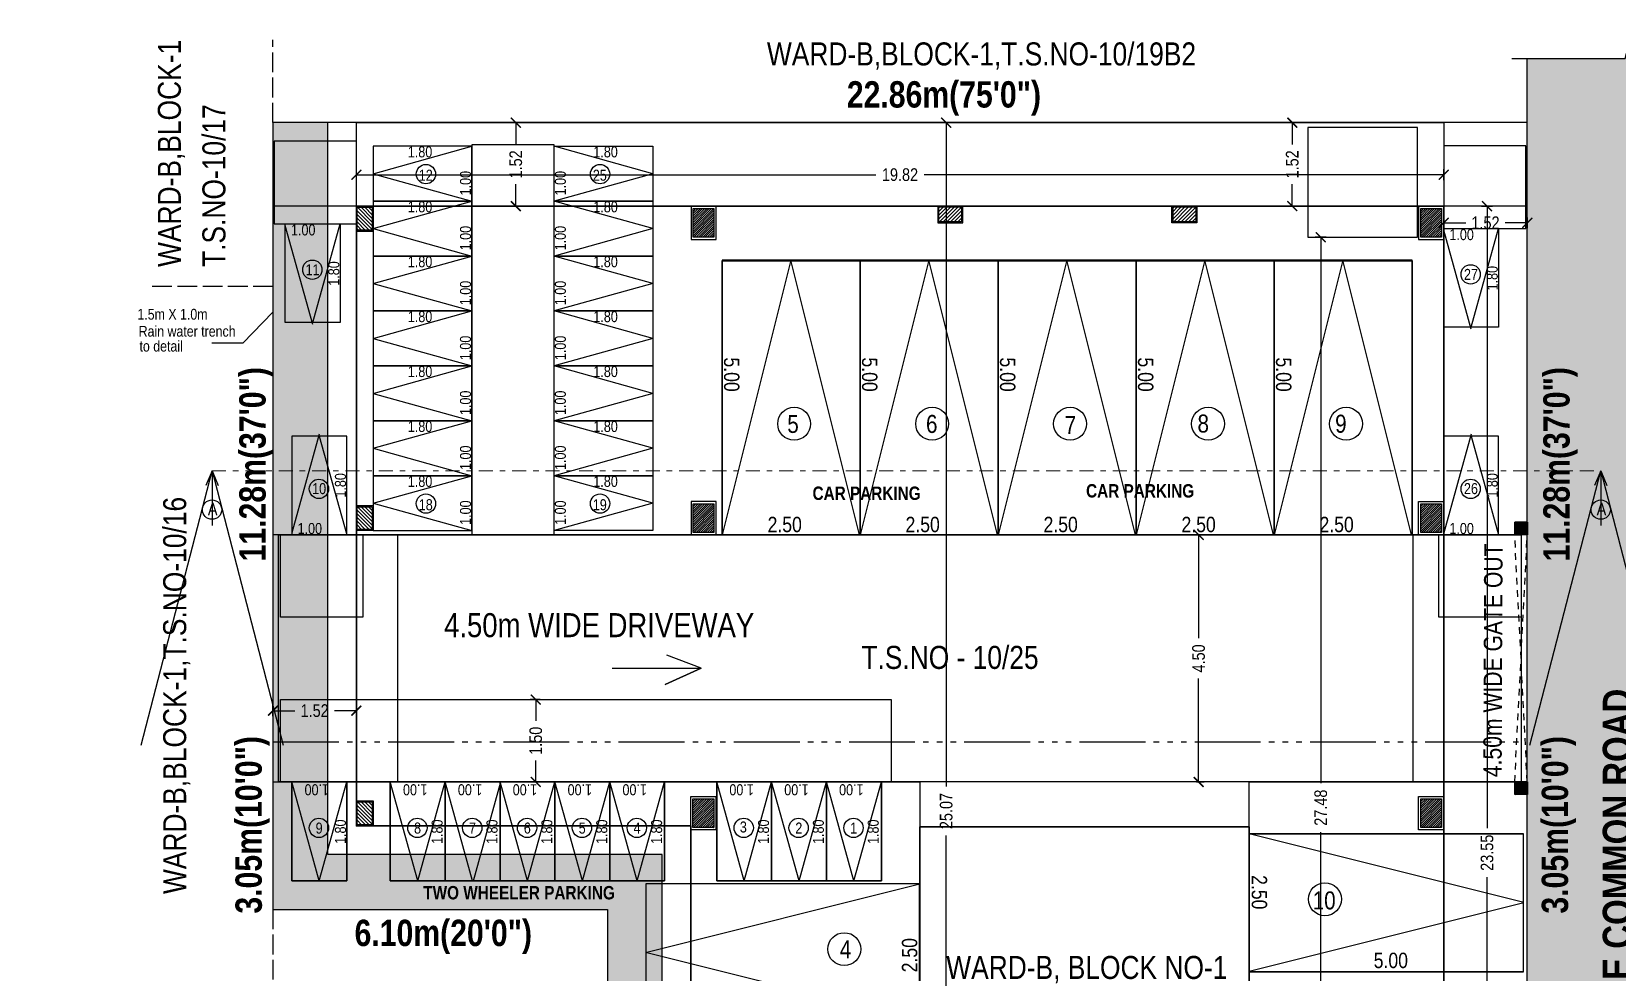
# Model space of a CAD drawing. Header units: metres. Extents: x 144 to 1259, y -1474 to -210.
# Drawn here: x 1131.93 to 1160.82, y -1172.72 to -1155.6 of the extents above; entities that cross this region are included whole.
import ezdxf
from ezdxf.enums import TextEntityAlignment as Align

# ---------------------------------------------------------------- set-up
doc = ezdxf.new("R2010")
doc.units = ezdxf.units.M
for name, pattern in [('_AEC_GRIPS_LT_HIDDENX2', [0.75, 0.5, -0.25]), ('ACAD_ISO02W100', [15, 12, -3]), ('ACAD_ISO06W100', [37.5, 24, -3, 0.5, -3, 0.5, -3, 0.5, -3]), ('DASHDOT', [25.4, 12.7, -6.35, 0, -6.35]), ('HIDDEN2', [0.1875, 0.125, -0.0625])]:
    doc.linetypes.add(name, pattern=pattern)
for name, color, linetype in [('AS_AT_SITE', 6, 'Continuous'), ('BLK_1_LVL_0_REAR_SETBACK', 11, 'Continuous'), ('BLK_1_LVL_0_SIDE_SETBACK1', 171, 'Continuous'), ('BLK_1_LVL_0_SIDE_SETBACK2', 102, 'Continuous'), ('DRIVE_WAY', 255, 'Continuous'), ('FMB_OR_PLR', 70, 'Continuous'), ('PER_AISLE_WIDTH', 5, 'Continuous'), ('PLOT_BOUNDARY', 70, 'Continuous'), ('RWH', 130, 'Continuous'), ('SUPER_IMPOSED', 5, 'Continuous'), ('TWO_WHEELER_DRIVE_WAY', 6, 'Continuous')]:
    doc.layers.add(name, color=color, linetype=linetype)
for name, color, linetype, plot in [('BLK_1_FLR_0_BLT_UP_AREA', 18, 'Continuous', False), ('BLK_1_FLR_0_BLT_UP_AREA_DEDUCT', 1, 'Continuous', False), ('BLK_1_MAX_HEIGHT_CAL_SET_BACK', 6, 'Continuous', False), ('PARKING_SLOT', 30, 'Continuous', False), ('TWO_WHEELER_PARKING', 2, 'Continuous', False)]:
    doc.layers.add(name, color=color, linetype=linetype, plot=plot)
for name, color, linetype, lineweight in [('BLK_1_FLR_0_STILT_PARKING', 13, 'Continuous', 0), ('BLK_1_LVL_0_BLDG_FOOT_PRINT', 1, 'Continuous', 5), ('CAR', 6, 'Continuous', 13), ('SEGREGATED_TOILET', 1, 'Continuous', 0)]:
    doc.layers.add(name, color=color, linetype=linetype, lineweight=lineweight)
doc.styles.add('R1', font='swisscb.ttf')
doc.styles.get("Standard").update_dxf_attribs({"font": 'swissck.ttf'})
doc.styles.add('STYLE1', font='swissck.ttf', dxfattribs={"height": 0.23})
doc.styles.add('ys', font='swissck.ttf', dxfattribs={"height": 0.5})
doc.dimstyles.get("Standard").update_dxf_attribs({"dimtxt": 0.23, "dimasz": 0.18, "dimexe": 0.1, "dimexo": 0, "dimgap": 0.09, "dimtad": 0, "dimzin": 0, "dimdsep": 46, "dimtxsty": 'STYLE1', "dimblk": 'ARCHTICK', "dimcen": 0.09, "dimadec": 0, "dimazin": 0, "dimtfac": 1, "dimtofl": 0, "dimtmove": 2, "dimatfit": 3, "dimfxl": 0, "dimtolj": 1, "dimtzin": 0, "dimarcsym": 0})

# ---------------------------------------------------------------- blocks, each defined once
blk = doc.blocks.new('_ArchTick')
at = {"color": 0, "const_width": 0.15}
blk.add_lwpolyline([(-0.5, -0.5), (0.5, 0.5)], dxfattribs=at)
blk = doc.blocks.new('*D163')
at = {"color": 0, "lineweight": -2}
for p, q in [((1155, -1157.253), (1154.8, -1157.253)), ((1154.9, -1157.253), (1154.9, -1157.653)), ((1154.9, -1158.773), (1154.9, -1158.372)), ((1155, -1158.773), (1154.8, -1158.773))]:
    blk.add_line(p, q, dxfattribs=at)
at = {"layer": 'Defpoints', "color": 0}
for p in [(1154.9, -1157.253), (1155.147, -1157.253), (1155.147, -1158.773)]:
    blk.add_point(p, dxfattribs=at)
at = {"color": 0, "lineweight": -2, "xscale": 0.18, "yscale": 0.18, "zscale": 0.18}
for p, rotation in [((1154.9, -1157.253), 90), ((1154.9, -1158.773), 270)]:
    blk.add_blockref('_ArchTick', p, dxfattribs=dict(at, rotation=rotation))
at = {"color": 0, "insert": (1154.9, -1158.013), "char_height": 0.23, "attachment_point": 5, "rotation": 90, "style": 'STYLE1'}
blk.add_mtext('\\A1;1.52', dxfattribs=at)
blk = doc.blocks.new('*D164')
at = {"color": 0, "lineweight": -2}
for p, q in [((1136.323, -1168.061), (1136.323, -1167.861)), ((1136.323, -1167.961), (1136.723, -1167.961)), ((1137.843, -1167.961), (1137.442, -1167.961)), ((1137.843, -1168.061), (1137.843, -1167.861))]:
    blk.add_line(p, q, dxfattribs=at)
at = {"layer": 'Defpoints', "color": 0}
for p in [(1137.843, -1167.961), (1136.323, -1168.434), (1137.843, -1168.434)]:
    blk.add_point(p, dxfattribs=at)
at = {"color": 0, "lineweight": -2, "xscale": 0.18, "yscale": 0.18, "zscale": 0.18, "rotation": 180}
blk.add_blockref('_ArchTick', (1136.323, -1167.961), dxfattribs=at)
at = {"color": 0, "lineweight": -2, "xscale": 0.18, "yscale": 0.18, "zscale": 0.18}
blk.add_blockref('_ArchTick', (1137.843, -1167.961), dxfattribs=at)
at = {"color": 0, "insert": (1137.083, -1167.961), "char_height": 0.23, "attachment_point": 5, "style": 'STYLE1'}
blk.add_mtext('\\A1;1.52', dxfattribs=at)
blk = doc.blocks.new('dfff')
h = blk.add_hatch()
h.set_pattern_fill('ANSI31', color=256, angle=-90, style=0)
h.set_pattern_definition([(315, (297038.03063, 164947.20593), (0.08838834765, 0.08838834765), [])])
h.paths.add_polyline_path([(237883.3, -45431.7), (237874.3, -45431.7), (237874.3, -45440.7), (237883.3, -45440.7)])
for p, q in [((237874.3, -45440.7), (237874.3, -45431.7)), ((237883.3, -45431.7), (237874.3, -45431.7)), ((237883.3, -45431.7), (237883.3, -45440.7)), ((237883.3, -45440.7), (237874.3, -45440.7))]:
    blk.add_line(p, q)
blk = doc.blocks.new('*D161')
at = {"color": 0, "lineweight": -2}
for p, q in [((1157.659, -1158.977), (1157.659, -1159.177)), ((1159.183, -1158.977), (1159.183, -1159.177)), ((1157.659, -1159.077), (1158.061, -1159.077)), ((1159.183, -1159.077), (1158.78, -1159.077))]:
    blk.add_line(p, q, dxfattribs=at)
at = {"layer": 'Defpoints', "color": 0}
for p in [(1157.659, -1158.773), (1159.183, -1158.773), (1159.183, -1159.077)]:
    blk.add_point(p, dxfattribs=at)
at = {"color": 0, "lineweight": -2, "xscale": 0.18, "yscale": 0.18, "zscale": 0.18, "rotation": 180}
blk.add_blockref('_ArchTick', (1157.659, -1159.077), dxfattribs=at)
at = {"color": 0, "lineweight": -2, "xscale": 0.18, "yscale": 0.18, "zscale": 0.18}
blk.add_blockref('_ArchTick', (1159.183, -1159.077), dxfattribs=at)
at = {"color": 0, "insert": (1158.421, -1159.077), "char_height": 0.23, "attachment_point": 5, "style": 'STYLE1'}
blk.add_mtext('\\A1;1.52', dxfattribs=at)
blk = doc.blocks.new('*D167')
at = {"color": 0, "lineweight": -2}
for p, q in [((1140.849, -1157.253), (1140.649, -1157.253)), ((1140.749, -1157.253), (1140.749, -1157.653)), ((1140.749, -1158.773), (1140.749, -1158.372)), ((1140.849, -1158.773), (1140.649, -1158.773))]:
    blk.add_line(p, q, dxfattribs=at)
at = {"layer": 'Defpoints', "color": 0}
for p in [(1140.749, -1157.253), (1141.176, -1157.253), (1141.176, -1158.773)]:
    blk.add_point(p, dxfattribs=at)
at = {"color": 0, "lineweight": -2, "xscale": 0.18, "yscale": 0.18, "zscale": 0.18}
for p, rotation in [((1140.749, -1157.253), 90), ((1140.749, -1158.773), 270)]:
    blk.add_blockref('_ArchTick', p, dxfattribs=dict(at, rotation=rotation))
at = {"color": 0, "insert": (1140.749, -1158.013), "char_height": 0.23, "attachment_point": 5, "rotation": 90, "style": 'STYLE1'}
blk.add_mtext('\\A1;1.52', dxfattribs=at)
blk = doc.blocks.new('*D212')
at = {"layer": 'BLK_1_MAX_HEIGHT_CAL_SET_BACK', "color": 0, "lineweight": -2}
for p, q in [((1148.493, -1157.253), (1148.693, -1157.253)), ((1148.593, -1157.253), (1148.593, -1169.342)), ((1148.593, -1182.323), (1148.593, -1170.234)), ((1148.493, -1182.323), (1148.693, -1182.323))]:
    blk.add_line(p, q, dxfattribs=at)
at = {"layer": 'Defpoints', "color": 0}
for p in [(1146.822, -1157.253), (1148.593, -1157.253), (1146.822, -1182.323)]:
    blk.add_point(p, dxfattribs=at)
at = {"layer": 'BLK_1_MAX_HEIGHT_CAL_SET_BACK', "color": 0, "lineweight": -2, "xscale": 0.18, "yscale": 0.18, "zscale": 0.18}
for p, rotation in [((1148.593, -1157.253), 90), ((1148.593, -1182.323), 270)]:
    blk.add_blockref('_ArchTick', p, dxfattribs=dict(at, rotation=rotation))
at = {"layer": 'BLK_1_MAX_HEIGHT_CAL_SET_BACK', "color": 0, "lineweight": 30, "insert": (1148.593, -1169.788), "char_height": 0.23, "attachment_point": 5, "rotation": 90, "style": 'STYLE1'}
blk.add_mtext('\\A1;25.07', dxfattribs=at)
blk = doc.blocks.new('*D215')
at = {"layer": 'Defpoints', "color": 0}
for p in [(1156.618, -1159.341), (1155.419, -1186.819), (1156.097, -1186.819)]:
    blk.add_point(p, dxfattribs=at)
at = {"layer": 'SEGREGATED_TOILET', "color": 0, "lineweight": -2}
for p, q in [((1155.519, -1159.341), (1155.319, -1159.341)), ((1155.419, -1159.341), (1155.419, -1169.28)), ((1155.419, -1186.819), (1155.419, -1170.173)), ((1155.519, -1186.819), (1155.319, -1186.819))]:
    blk.add_line(p, q, dxfattribs=at)
at = {"layer": 'SEGREGATED_TOILET', "color": 0, "lineweight": -2, "xscale": 0.18, "yscale": 0.18, "zscale": 0.18}
for p, rotation in [((1155.419, -1159.341), 90), ((1155.419, -1186.819), 270)]:
    blk.add_blockref('_ArchTick', p, dxfattribs=dict(at, rotation=rotation))
at = {"layer": 'SEGREGATED_TOILET', "color": 0, "lineweight": 30, "insert": (1155.419, -1169.727), "char_height": 0.23, "attachment_point": 5, "rotation": 90, "style": 'STYLE1'}
blk.add_mtext('\\A1;27.48', dxfattribs=at)
blk = doc.blocks.new('*D285')
at = {"layer": 'Defpoints', "color": 0}
for p in [(1141.193, -1167.759), (1141.113, -1169.259), (1141.193, -1169.259)]:
    blk.add_point(p, dxfattribs=at)
at = {"layer": 'TWO_WHEELER_DRIVE_WAY', "color": 0, "lineweight": -2}
for p, q in [((1141.193, -1167.759), (1141.013, -1167.759)), ((1141.113, -1167.759), (1141.113, -1168.148)), ((1141.113, -1169.259), (1141.113, -1168.87)), ((1141.193, -1169.259), (1141.013, -1169.259))]:
    blk.add_line(p, q, dxfattribs=at)
at = {"layer": 'TWO_WHEELER_DRIVE_WAY', "color": 0, "lineweight": -2, "xscale": 0.18, "yscale": 0.18, "zscale": 0.18}
for p, rotation in [((1141.113, -1167.759), 90), ((1141.113, -1169.259), 270)]:
    blk.add_blockref('_ArchTick', p, dxfattribs=dict(at, rotation=rotation))
at = {"layer": 'TWO_WHEELER_DRIVE_WAY', "color": 0, "insert": (1141.113, -1168.509), "char_height": 0.23, "attachment_point": 5, "rotation": 90, "style": 'STYLE1'}
blk.add_mtext('\\A1;1.50', dxfattribs=at)
blk = doc.blocks.new('*D378')
at = {"layer": 'CAR', "color": 0, "lineweight": -2}
for p, q in [((1137.843, -1158.301), (1137.843, -1158.101)), ((1157.659, -1158.301), (1157.659, -1158.101)), ((1137.843, -1158.201), (1147.309, -1158.201)), ((1157.659, -1158.201), (1148.192, -1158.201))]:
    blk.add_line(p, q, dxfattribs=at)
at = {"layer": 'Defpoints', "color": 0}
for p in [(1157.659, -1158.201), (1137.843, -1158.773), (1157.659, -1158.773)]:
    blk.add_point(p, dxfattribs=at)
at = {"layer": 'CAR', "color": 0, "lineweight": -2, "xscale": 0.18, "yscale": 0.18, "zscale": 0.18, "rotation": 180}
blk.add_blockref('_ArchTick', (1137.843, -1158.201), dxfattribs=at)
at = {"layer": 'CAR', "color": 0, "lineweight": -2, "xscale": 0.18, "yscale": 0.18, "zscale": 0.18}
blk.add_blockref('_ArchTick', (1157.659, -1158.201), dxfattribs=at)
at = {"layer": 'CAR', "color": 0, "insert": (1147.751, -1158.201), "char_height": 0.23, "attachment_point": 5, "style": 'STYLE1'}
blk.add_mtext('\\A1;19.82', dxfattribs=at)
blk = doc.blocks.new('*D379')
at = {"layer": 'CAR', "color": 0, "lineweight": -2}
for p, q in [((1158.35, -1158.773), (1158.55, -1158.773)), ((1158.45, -1158.773), (1158.45, -1170.102)), ((1158.45, -1182.323), (1158.45, -1170.995)), ((1158.35, -1182.323), (1158.55, -1182.323))]:
    blk.add_line(p, q, dxfattribs=at)
at = {"layer": 'Defpoints', "color": 0}
for p in [(1157.659, -1158.773), (1158.45, -1158.773), (1157.659, -1182.323)]:
    blk.add_point(p, dxfattribs=at)
at = {"layer": 'CAR', "color": 0, "lineweight": -2, "xscale": 0.18, "yscale": 0.18, "zscale": 0.18}
for p, rotation in [((1158.45, -1158.773), 90), ((1158.45, -1182.323), 270)]:
    blk.add_blockref('_ArchTick', p, dxfattribs=dict(at, rotation=rotation))
at = {"layer": 'CAR', "color": 0, "insert": (1158.45, -1170.548), "char_height": 0.23, "attachment_point": 5, "rotation": 90, "style": 'STYLE1'}
blk.add_mtext('\\A1;23.55', dxfattribs=at)
blk = doc.blocks.new('*D381')
at = {"layer": 'Defpoints', "color": 0}
for p in [(1153.153, -1164.759), (1153.193, -1164.759), (1153.153, -1169.259)]:
    blk.add_point(p, dxfattribs=at)
at = {"layer": 'DRIVE_WAY', "color": 0, "lineweight": -2}
for p, q in [((1153.153, -1164.759), (1153.293, -1164.759)), ((1153.193, -1164.759), (1153.193, -1166.642)), ((1153.193, -1169.259), (1153.193, -1167.375)), ((1153.153, -1169.259), (1153.293, -1169.259))]:
    blk.add_line(p, q, dxfattribs=at)
at = {"layer": 'DRIVE_WAY', "color": 0, "lineweight": -2, "xscale": 0.18, "yscale": 0.18, "zscale": 0.18}
for p, rotation in [((1153.193, -1164.759), 90), ((1153.193, -1169.259), 270)]:
    blk.add_blockref('_ArchTick', p, dxfattribs=dict(at, rotation=rotation))
at = {"layer": 'DRIVE_WAY', "color": 0, "lineweight": 30, "insert": (1153.193, -1167.009), "char_height": 0.23, "attachment_point": 5, "rotation": 90, "style": 'STYLE1'}
blk.add_mtext('\\A1;4.50', dxfattribs=at)

msp = doc.modelspace()

# ---------------------------------------------------------------- hatches: boundary and pattern name
h = msp.add_hatch(color=2)
h.paths.add_polyline_path([(1162.74, -1156.087), (1161.236, -1156.087), (1161.078, -1156.36), (1161.078, -1155.679), (1160.964, -1156.087), (1159.183, -1156.087), (1159.183, -1157.253), (1159.183, -1186.818), (1154.344, -1186.818), (1154.344, -1186.818), (1154.115, -1186.818), (1154.115, -1186.819), (1148.114, -1186.819), (1148.115, -1186.818), (1148.115, -1186.818), (1147.887, -1186.818), (1147.887, -1186.818), (1143.419, -1186.818), (1143.419, -1186.819), (1142.419, -1186.819), (1140.413, -1186.819), (1140.413, -1188.626), (1140.893, -1188.761), (1140.092, -1188.761), (1140.413, -1188.947), (1140.413, -1193.128), (1164.29, -1193.128), (1164.29, -1188.947), (1163.969, -1188.761), (1164.77, -1188.761), (1164.29, -1188.626), (1164.29, -1186.819), (1162.74, -1186.819)], flags=16)
h.paths.add_polyline_path([(918.388, -1473.853), (918.388, -909.568), (1218.388, -909.568), (1218.388, -1473.853)], flags=9)
h.paths.add_polyline_path([(918.406, -1469.533), (918.406, -912.39), (1218.406, -912.39), (1218.406, -1469.533)], flags=9)
msp.add_hatch(color=2).paths.add_polyline_path([(1140.413, -1193.128), (1140.413, -1188.947), (1140.092, -1188.761), (1140.893, -1188.761), (1140.413, -1188.626), (1140.413, -1186.819), (1159.183, -1186.818), (1159.183, -1156.087), (1160.964, -1156.087), (1161.078, -1155.679), (1161.078, -1156.36), (1161.236, -1156.087), (1162.74, -1156.087), (1162.74, -1186.819), (1164.29, -1186.819), (1164.29, -1188.626), (1164.77, -1188.761), (1163.969, -1188.761), (1164.29, -1188.947), (1164.29, -1193.128)])
h = msp.add_hatch()
h.set_pattern_fill('HEX', color=256, scale=0.03, style=0)
h.set_pattern_definition([(0, (-169.31965, -8.2868), (0, 0.16497784), [0.09525, -0.1905]), (120, (-169.31965, -8.2868), (-0.142875, -0.08248892), [0.09525, -0.1905]), (60, (-169.2244, -8.2868), (-0.142875, 0.08248892), [0.09525, -0.1905])])
h.paths.add_polyline_path([(1137.323, -1157.253), (1136.323, -1157.253), (1136.323, -1171.579), (1142.419, -1171.579), (1142.419, -1186.819), (1143.419, -1186.819), (1143.419, -1170.579), (1137.323, -1170.579)])
at = {"ltscale": 30}
h = msp.add_hatch(dxfattribs=at)
h.set_pattern_fill('ANSI31', color=256, scale=0.381, angle=540, style=0)
h.set_pattern_definition([(315, (-84.349125, -1334.40551), (-0.0336759605, -0.0336759605), [])])
h.paths.add_polyline_path([(1137.857, -1159.209), (1138.129, -1159.209), (1138.131, -1158.794), (1137.857, -1158.794)])
h = msp.add_hatch(dxfattribs=at)
h.set_pattern_fill('ANSI31', color=256, scale=0.2286, style=0)
h.set_pattern_definition([(45, (-144.34171, -1058.624035), (-0.0202055763, 0.0202055763), [])])
h.paths.add_polyline_path([(1143.981, -1158.817), (1144.361, -1158.817), (1144.361, -1159.34), (1143.981, -1159.34)])
h = msp.add_hatch(dxfattribs=at)
h.set_pattern_fill('ANSI31', color=256, scale=0.381, angle=450, style=0)
h.set_pattern_definition([(225, (973.263186, 63.41907), (-0.0336759605, 0.0336759605), [])])
h.paths.add_polyline_path([(1148.46, -1158.787), (1148.46, -1159.059), (1148.874, -1159.061), (1148.874, -1158.787)])
h = msp.add_hatch(dxfattribs=at)
h.set_pattern_fill('ANSI31', color=256, scale=0.381, angle=450, style=0)
h.set_pattern_definition([(225, (977.530386, 63.41907), (-0.0336759605, 0.0336759605), [])])
h.paths.add_polyline_path([(1152.727, -1158.787), (1152.727, -1159.059), (1153.142, -1159.061), (1153.142, -1158.787)])
h = msp.add_hatch(dxfattribs=at)
h.set_pattern_fill('ANSI31', color=256, scale=0.2286, style=0)
h.set_pattern_definition([(45, (-131.08291, -1058.624035), (-0.0202055763, 0.0202055763), [])])
h.paths.add_polyline_path([(1157.24, -1158.817), (1157.62, -1158.817), (1157.62, -1159.34), (1157.24, -1159.34)])
h = msp.add_hatch(dxfattribs=at)
h.set_pattern_fill('ANSI31', color=256, scale=0.2286, style=0)
h.set_pattern_definition([(45, (-144.34171, -1064.000135), (-0.0202055763, 0.0202055763), [])])
h.paths.add_polyline_path([(1143.981, -1164.193), (1144.361, -1164.193), (1144.361, -1164.717), (1143.981, -1164.717)])
h = msp.add_hatch(dxfattribs=at)
h.set_pattern_fill('ANSI31', color=256, scale=0.2286, style=0)
h.set_pattern_definition([(45, (-131.08291, -1064.000135), (-0.0202055763, 0.0202055763), [])])
h.paths.add_polyline_path([(1157.24, -1164.193), (1157.62, -1164.193), (1157.62, -1164.717), (1157.24, -1164.717)])
h = msp.add_hatch(dxfattribs=at)
h.set_pattern_fill('ANSI31', color=256, scale=0.381, angle=540, style=0)
h.set_pattern_definition([(315, (-84.349125, -1339.85781), (-0.0336759605, -0.0336759605), [])])
h.paths.add_polyline_path([(1137.857, -1164.661), (1138.129, -1164.661), (1138.131, -1164.247), (1137.857, -1164.247)])
h = msp.add_hatch(dxfattribs=at)
h.set_pattern_fill('ANSI31', color=256, scale=0.381, angle=540, style=0)
h.set_pattern_definition([(315, (-84.349125, -1345.234033), (-0.0336759605, -0.0336759605), [])])
h.paths.add_polyline_path([(1137.857, -1170.038), (1138.129, -1170.038), (1138.131, -1169.623), (1137.857, -1169.623)])
h = msp.add_hatch(dxfattribs=at)
h.set_pattern_fill('ANSI31', color=256, scale=0.2286, style=0)
h.set_pattern_definition([(45, (-144.34571, -1069.372235), (-0.0202055763, 0.0202055763), [])])
h.paths.add_polyline_path([(1143.977, -1169.565), (1144.357, -1169.565), (1144.357, -1170.089), (1143.977, -1170.089)])
h = msp.add_hatch(dxfattribs=at)
h.set_pattern_fill('ANSI31', color=256, scale=0.2286, style=0)
h.set_pattern_definition([(45, (-131.08291, -1069.372235), (-0.0202055763, 0.0202055763), [])])
h.paths.add_polyline_path([(1157.24, -1169.565), (1157.62, -1169.565), (1157.62, -1170.089), (1157.24, -1170.089)])

# ---------------------------------------------------------------- linework, layer by layer
at = {"linetype": 'ACAD_ISO02W100', "ltscale": 0.03}
for p, q in [((1136.323, -1157.253), (1136.323, -1155.743)), ((1136.323, -1160.239), (1134.087, -1160.239)), ((1136.323, -1171.578), (1136.323, -1174.397))]:
    msp.add_line(p, q, dxfattribs=at)
for p, q in [((1158.901, -1156.087), (1160.964, -1156.087)), ((1159.183, -1157.253), (1159.183, -1156.087)), ((1138.148, -1158.182), (1139.948, -1157.682)), ((1143.248, -1158.182), (1141.448, -1157.682)), ((1138.148, -1158.182), (1139.948, -1158.682)), ((1143.248, -1158.182), (1141.448, -1158.682)), ((1138.148, -1159.182), (1139.948, -1158.682)), ((1143.248, -1159.182), (1141.448, -1158.682)), ((1137.048, -1160.927), (1136.548, -1159.127)), ((1137.048, -1160.893), (1137.548, -1159.093)), ((1138.148, -1159.182), (1139.948, -1159.682)), ((1143.248, -1159.182), (1141.448, -1159.682)), ((1158.159, -1161.013), (1157.659, -1159.213)), ((1158.159, -1160.978), (1158.659, -1159.178)), ((1138.148, -1160.182), (1139.948, -1159.682)), ((1143.248, -1160.182), (1141.448, -1159.682)), ((1138.148, -1160.182), (1139.948, -1160.682)), ((1143.248, -1160.182), (1141.448, -1160.682)), ((1138.148, -1161.182), (1139.948, -1160.682)), ((1143.248, -1161.182), (1141.448, -1160.682)), ((1138.148, -1161.182), (1139.948, -1161.682)), ((1143.248, -1161.182), (1141.448, -1161.682)), ((1138.148, -1162.182), (1139.948, -1161.682)), ((1143.248, -1162.182), (1141.448, -1161.682)), ((1138.148, -1162.182), (1139.948, -1162.682)), ((1143.248, -1162.182), (1141.448, -1162.682)), ((1138.148, -1163.182), (1139.948, -1162.682)), ((1143.248, -1163.182), (1141.448, -1162.682)), ((1137.168, -1162.924), (1136.668, -1164.724)), ((1137.168, -1162.959), (1137.668, -1164.759)), ((1158.159, -1162.924), (1157.659, -1164.724)), ((1158.159, -1162.959), (1158.659, -1164.759)), ((1138.148, -1163.182), (1139.948, -1163.682)), ((1143.248, -1163.182), (1141.448, -1163.682)), ((1135.213, -1163.591), (1135.1, -1163.863)), ((1135.213, -1163.591), (1135.326, -1163.863)), ((1160.522, -1163.591), (1160.409, -1163.863)), ((1160.522, -1163.591), (1160.635, -1163.863)), ((1138.148, -1164.182), (1139.948, -1163.682)), ((1143.248, -1164.182), (1141.448, -1163.682)), ((1138.148, -1164.182), (1139.948, -1164.682)), ((1143.248, -1164.182), (1141.448, -1164.682)), ((1159.183, -1164.759), (1136.323, -1164.759)), ((1159.183, -1169.259), (1159.183, -1164.759)), ((1136.323, -1169.259), (1148.115, -1169.259)), ((1137.168, -1171.059), (1136.668, -1169.259)), ((1137.168, -1171.059), (1137.668, -1169.259)), ((1138.962, -1171.059), (1138.462, -1169.259)), ((1138.962, -1171.059), (1139.462, -1169.259)), ((1139.962, -1171.059), (1139.462, -1169.259)), ((1139.978, -1171.059), (1140.478, -1169.259)), ((1140.962, -1171.059), (1140.462, -1169.259)), ((1140.962, -1171.059), (1141.462, -1169.259)), ((1141.962, -1171.059), (1141.462, -1169.259)), ((1141.962, -1171.059), (1142.462, -1169.259)), ((1142.962, -1171.059), (1142.462, -1169.259)), ((1142.962, -1171.059), (1143.462, -1169.259)), ((1144.911, -1171.059), (1144.411, -1169.259)), ((1144.911, -1171.059), (1145.411, -1169.259)), ((1145.911, -1171.059), (1145.411, -1169.259)), ((1145.911, -1171.059), (1146.411, -1169.259)), ((1146.911, -1171.059), (1146.411, -1169.259)), ((1146.911, -1171.059), (1147.411, -1169.259)), ((1148.115, -1169.259), (1148.115, -1186.819)), ((1154.115, -1169.259), (1159.183, -1169.259)), ((1154.115, -1186.819), (1154.115, -1169.259))]:
    msp.add_line(p, q)
at = {"linetype": 'DASHDOT', "lineweight": 18, "ltscale": 0.02}
msp.add_line((1135.213, -1163.591), (1160.522, -1163.591), dxfattribs=at)
at = {"linetype": 'ACAD_ISO06W100', "ltscale": 0.05}
msp.add_line((1136.323, -1168.529), (1159.183, -1168.529), dxfattribs=at)
for points in [[(1140.413, -1193.128), (1140.413, -1188.947), (1140.092, -1188.761), (1140.893, -1188.761), (1140.413, -1188.626), (1140.413, -1186.819), (1159.183, -1186.818), (1159.183, -1156.087), (1160.964, -1156.087), (1161.078, -1155.679), (1161.078, -1156.36), (1161.236, -1156.087), (1162.74, -1156.087), (1162.74, -1186.819), (1164.29, -1186.819), (1164.29, -1188.626), (1164.77, -1188.761), (1163.969, -1188.761), (1164.29, -1188.947), (1164.29, -1193.128)], [(1143.419, -1170.579), (1137.323, -1170.579), (1137.323, -1157.253), (1136.323, -1157.253), (1136.323, -1171.579), (1142.419, -1171.579), (1142.419, -1186.819), (1143.419, -1186.819)], [(1139.948, -1158.682), (1139.948, -1157.682), (1138.148, -1157.682), (1138.148, -1158.682)], [(1141.448, -1164.759), (1141.448, -1157.659), (1139.948, -1157.659), (1139.948, -1164.759)], [(1141.448, -1158.682), (1141.448, -1157.682), (1143.248, -1157.682), (1143.248, -1158.682)], [(1139.948, -1159.682), (1139.948, -1158.682), (1138.148, -1158.682), (1138.148, -1159.682)], [(1141.448, -1159.682), (1141.448, -1158.682), (1143.248, -1158.682), (1143.248, -1159.682)], [(1136.548, -1159.093), (1137.548, -1159.093), (1137.548, -1160.893), (1136.548, -1160.893)], [(1157.659, -1159.178), (1158.659, -1159.178), (1158.659, -1160.978), (1157.659, -1160.978)], [(1139.948, -1160.682), (1139.948, -1159.682), (1138.148, -1159.682), (1138.148, -1160.682)], [(1141.448, -1160.682), (1141.448, -1159.682), (1143.248, -1159.682), (1143.248, -1160.682)], [(1139.948, -1161.682), (1139.948, -1160.682), (1138.148, -1160.682), (1138.148, -1161.682)], [(1141.448, -1161.682), (1141.448, -1160.682), (1143.248, -1160.682), (1143.248, -1161.682)], [(1139.948, -1162.682), (1139.948, -1161.682), (1138.148, -1161.682), (1138.148, -1162.682)], [(1141.448, -1162.682), (1141.448, -1161.682), (1143.248, -1161.682), (1143.248, -1162.682)], [(1139.948, -1163.682), (1139.948, -1162.682), (1138.148, -1162.682), (1138.148, -1163.682)], [(1141.448, -1163.682), (1141.448, -1162.682), (1143.248, -1162.682), (1143.248, -1163.682)], [(1136.668, -1164.759), (1137.668, -1164.759), (1137.668, -1162.959), (1136.668, -1162.959)], [(1157.659, -1164.759), (1158.659, -1164.759), (1158.659, -1162.959), (1157.659, -1162.959)], [(1139.948, -1164.682), (1139.948, -1163.682), (1138.148, -1163.682), (1138.148, -1164.682)], [(1141.448, -1164.682), (1141.448, -1163.682), (1143.248, -1163.682), (1143.248, -1164.682)], [(1136.668, -1169.259), (1137.668, -1169.259), (1137.668, -1171.059), (1136.668, -1171.059)], [(1138.462, -1169.259), (1139.462, -1169.259), (1139.462, -1171.059), (1138.462, -1171.059)], [(1139.462, -1169.259), (1140.462, -1169.259), (1140.462, -1171.059), (1139.462, -1171.059)], [(1140.462, -1169.259), (1141.462, -1169.259), (1141.462, -1171.059), (1140.462, -1171.059)], [(1141.462, -1169.259), (1142.462, -1169.259), (1142.462, -1171.059), (1141.462, -1171.059)], [(1142.462, -1169.259), (1143.462, -1169.259), (1143.462, -1171.059), (1142.462, -1171.059)], [(1144.411, -1169.259), (1145.411, -1169.259), (1145.411, -1171.059), (1144.411, -1171.059)], [(1145.411, -1169.259), (1146.411, -1169.259), (1146.411, -1171.059), (1145.411, -1171.059)], [(1146.411, -1169.259), (1147.411, -1169.259), (1147.411, -1171.059), (1146.411, -1171.059)]]:
    msp.add_lwpolyline(points, close=True)
at = {"color": 1, "lineweight": 30}
msp.add_lwpolyline([(1159.183, -1157.253), (1136.323, -1157.253), (1136.323, -1171.578), (1142.419, -1171.578), (1142.419, -1186.818), (1159.183, -1186.818)], close=True, dxfattribs=at)
at = {"linetype": '_AEC_GRIPS_LT_HIDDENX2', "lineweight": 35}
msp.add_lwpolyline([(1157.659, -1182.323), (1157.659, -1158.773), (1137.843, -1158.773), (1137.843, -1170.059), (1143.939, -1170.059), (1143.939, -1182.323)], close=True, dxfattribs=at)
at = {"ltscale": 30}
for points in [[(1137.843, -1159.23), (1138.148, -1159.23), (1138.148, -1158.773), (1137.843, -1158.773)], [(1137.857, -1159.209), (1137.857, -1158.794), (1138.131, -1158.794), (1138.129, -1159.209)], [(1143.943, -1159.383), (1144.4, -1159.383), (1144.4, -1158.773), (1143.943, -1158.773)], [(1143.981, -1158.817), (1144.361, -1158.817), (1144.361, -1159.34), (1143.981, -1159.34)], [(1148.439, -1159.078), (1148.896, -1159.078), (1148.896, -1158.773), (1148.439, -1158.773)], [(1148.46, -1158.787), (1148.874, -1158.787), (1148.874, -1159.061), (1148.46, -1159.059)], [(1152.706, -1158.773), (1153.163, -1158.773), (1153.163, -1159.078), (1152.706, -1159.078)], [(1152.727, -1158.787), (1153.142, -1158.787), (1153.142, -1159.061), (1152.727, -1159.059)], [(1157.202, -1159.383), (1157.659, -1159.383), (1157.659, -1158.773), (1157.202, -1158.773)], [(1157.24, -1158.817), (1157.62, -1158.817), (1157.62, -1159.34), (1157.24, -1159.34)], [(1137.843, -1164.225), (1138.148, -1164.225), (1138.148, -1164.682), (1137.843, -1164.682)], [(1143.943, -1164.759), (1144.4, -1164.759), (1144.4, -1164.149), (1143.943, -1164.149)], [(1143.981, -1164.193), (1144.361, -1164.193), (1144.361, -1164.717), (1143.981, -1164.717)], [(1157.202, -1164.149), (1157.659, -1164.149), (1157.659, -1164.759), (1157.202, -1164.759)], [(1157.24, -1164.193), (1157.62, -1164.193), (1157.62, -1164.717), (1157.24, -1164.717)], [(1137.857, -1164.661), (1137.857, -1164.247), (1138.131, -1164.247), (1138.129, -1164.661)], [(1137.843, -1169.601), (1138.148, -1169.601), (1138.148, -1170.059), (1137.843, -1170.059)], [(1137.857, -1170.038), (1137.857, -1169.623), (1138.131, -1169.623), (1138.129, -1170.038)], [(1143.939, -1169.521), (1144.396, -1169.521), (1144.396, -1170.131), (1143.939, -1170.131)], [(1143.977, -1169.565), (1144.357, -1169.565), (1144.357, -1170.089), (1143.977, -1170.089)], [(1157.202, -1169.521), (1157.659, -1169.521), (1157.659, -1170.131), (1157.202, -1170.131)], [(1157.24, -1169.565), (1157.62, -1169.565), (1157.62, -1170.089), (1157.24, -1170.089)]]:
    msp.add_lwpolyline(points, close=True, dxfattribs=at)
at = {"color": 3, "linetype": 'ByBlock', "lineweight": 35}
msp.add_lwpolyline([(1157.659, -1182.323), (1157.659, -1158.773), (1137.843, -1158.773), (1137.843, -1170.058), (1143.939, -1170.058), (1143.939, -1182.323)], close=True, dxfattribs=at)
for points in [[(1147.013, -1164.759), (1145.763, -1159.756), (1144.513, -1164.759)], [(1149.528, -1164.759), (1148.278, -1159.756), (1147.028, -1164.759)], [(1152.042, -1164.759), (1150.792, -1159.756), (1149.542, -1164.759)], [(1154.557, -1164.759), (1153.307, -1159.756), (1152.057, -1164.759)], [(1157.071, -1164.759), (1155.821, -1159.756), (1154.571, -1164.759)], [(1136.323, -1160.702), (1135.775, -1161.268), (1135.211, -1161.271)], [(1142.505, -1167.187), (1144.129, -1167.187), (1143.471, -1167.485), (1144.129, -1167.187), (1143.502, -1166.95)], [(1154.115, -1172.703), (1159.118, -1171.453), (1154.115, -1170.203)], [(1148.115, -1173.612), (1143.113, -1172.362), (1148.115, -1171.112)]]:
    msp.add_lwpolyline(points)
at = {"ltscale": 10}
for points in [[(1147.028, -1159.768), (1147.028, -1164.759), (1144.513, -1164.759), (1144.513, -1159.768)], [(1149.542, -1159.768), (1149.542, -1164.759), (1147.028, -1164.759), (1147.028, -1159.768)], [(1152.057, -1159.768), (1152.057, -1164.759), (1149.542, -1164.759), (1149.542, -1159.768)], [(1154.571, -1159.768), (1154.571, -1164.759), (1152.057, -1164.759), (1152.057, -1159.768)], [(1157.086, -1159.768), (1157.086, -1164.759), (1154.571, -1164.759), (1154.571, -1159.768)], [(1159.106, -1172.718), (1154.115, -1172.718), (1154.115, -1170.203), (1159.106, -1170.203)], [(1143.116, -1173.627), (1148.107, -1173.627), (1148.107, -1171.112), (1143.116, -1171.112)]]:
    msp.add_lwpolyline(points, close=True, dxfattribs=at)
at = {"linetype": 'HIDDEN2', "lineweight": 25}
for points in [[(1158.954, -1169.259), (1159.183, -1164.759)], [(1159.183, -1169.259), (1158.954, -1164.759)]]:
    msp.add_lwpolyline(points, dxfattribs=at)
for centre, radius in [((1139.111, -1158.19), 0.176), ((1142.284, -1158.19), 0.176), ((1137.041, -1159.93), 0.176), ((1158.151, -1160.015), 0.176), ((1145.822, -1162.736), 0.3), ((1148.337, -1162.736), 0.3), ((1150.851, -1162.736), 0.3), ((1153.366, -1162.736), 0.3), ((1155.881, -1162.736), 0.3), ((1137.161, -1163.922), 0.176), ((1158.151, -1163.922), 0.176), ((1135.213, -1164.3), 0.176), ((1139.111, -1164.19), 0.176), ((1142.284, -1164.19), 0.176), ((1160.522, -1164.3), 0.176), ((1137.161, -1170.095), 0.176), ((1138.955, -1170.095), 0.176), ((1139.955, -1170.095), 0.176), ((1140.955, -1170.095), 0.176), ((1141.955, -1170.095), 0.176), ((1142.955, -1170.095), 0.176), ((1144.903, -1170.095), 0.176), ((1145.903, -1170.095), 0.176), ((1146.903, -1170.095), 0.176), ((1155.495, -1171.394), 0.3), ((1146.736, -1172.303), 0.3)]:
    msp.add_circle(centre, radius)
at = {"layer": 'AS_AT_SITE', "lineweight": 30}
msp.add_lwpolyline([(1159.183, -1157.253), (1136.323, -1157.253), (1136.323, -1171.578), (1142.419, -1171.578), (1142.419, -1186.818), (1159.183, -1186.818)], close=True, dxfattribs=at)
msp.add_lwpolyline([(1159.183, -1157.253), (1136.323, -1157.253), (1136.323, -1171.578), (1142.419, -1171.578), (1142.419, -1186.818), (1159.183, -1186.818)], close=True, dxfattribs=at)
at = {"layer": 'BLK_1_FLR_0_BLT_UP_AREA', "color": 18}
msp.add_lwpolyline([(1157.659, -1182.323), (1157.659, -1158.773), (1137.843, -1158.773), (1137.843, -1170.058), (1143.939, -1170.058), (1143.939, -1182.323)], close=True, dxfattribs=at)
at = {"layer": 'BLK_1_FLR_0_BLT_UP_AREA_DEDUCT', "color": 18}
msp.add_lwpolyline([(1157.659, -1182.323), (1157.659, -1158.773), (1137.843, -1158.773), (1137.843, -1170.058), (1143.939, -1170.058), (1143.939, -1182.323)], close=True, dxfattribs=at)
at = {"layer": 'BLK_1_FLR_0_STILT_PARKING'}
msp.add_lwpolyline([(1157.659, -1182.323), (1157.659, -1158.773), (1137.843, -1158.773), (1137.843, -1170.058), (1143.939, -1170.058), (1143.939, -1182.323)], close=True, dxfattribs=at)
at = {"layer": 'BLK_1_LVL_0_BLDG_FOOT_PRINT', "lineweight": 30}
msp.add_lwpolyline([(1157.659, -1182.323), (1157.659, -1158.773), (1137.843, -1158.773), (1137.843, -1170.058), (1143.939, -1170.058), (1143.939, -1182.323)], close=True, dxfattribs=at)
at = {"layer": 'BLK_1_LVL_0_REAR_SETBACK', "lineweight": 30}
msp.add_lwpolyline([(1137.843, -1157.253), (1157.659, -1157.253), (1157.659, -1158.773), (1137.843, -1158.773)], close=True, dxfattribs=at)
at = {"layer": 'BLK_1_LVL_0_SIDE_SETBACK1', "lineweight": 30}
msp.add_lwpolyline([(1143.939, -1170.058), (1137.843, -1170.058), (1137.843, -1158.773), (1136.323, -1158.773), (1136.323, -1171.578), (1142.419, -1171.578), (1142.419, -1182.323), (1143.939, -1182.323)], close=True, dxfattribs=at)
at = {"layer": 'BLK_1_LVL_0_SIDE_SETBACK2', "lineweight": 30}
msp.add_lwpolyline([(1159.183, -1158.773), (1157.659, -1158.773), (1157.659, -1182.323), (1159.183, -1182.323)], close=True, dxfattribs=at)
at = {"layer": 'DRIVE_WAY', "color": 254, "lineweight": 30}
msp.add_lwpolyline([(1136.423, -1164.759), (1159.073, -1164.759), (1159.073, -1169.259), (1136.423, -1169.259)], close=True, dxfattribs=at)
at = {"layer": 'DRIVE_WAY', "color": 255, "lineweight": 30}
msp.add_lwpolyline([(1148.115, -1170.073), (1154.115, -1170.073), (1154.115, -1186.59), (1148.115, -1186.59)], close=True, dxfattribs=at)
at = {"layer": 'FMB_OR_PLR', "lineweight": 30}
msp.add_lwpolyline([(1159.183, -1157.253), (1136.323, -1157.253), (1136.323, -1171.578), (1142.419, -1171.578), (1142.419, -1186.818), (1159.183, -1186.818)], close=True, dxfattribs=at)
at = {"layer": 'PARKING_SLOT', "linetype": 'Continuous', "lineweight": 30}
for points in [[(1147.028, -1164.759), (1147.028, -1159.759), (1144.513, -1159.759), (1144.513, -1164.759)], [(1149.542, -1164.758), (1149.542, -1159.759), (1147.028, -1159.759), (1147.028, -1164.759)], [(1152.057, -1164.758), (1152.057, -1159.759), (1149.542, -1159.759), (1149.542, -1164.758)], [(1154.571, -1164.758), (1154.571, -1159.759), (1152.057, -1159.759), (1152.057, -1164.758)], [(1157.086, -1164.759), (1157.086, -1159.759), (1154.571, -1159.759), (1154.571, -1164.759)], [(1159.115, -1170.203), (1154.115, -1170.203), (1154.115, -1172.718), (1159.115, -1172.718)], [(1148.115, -1171.112), (1143.116, -1171.112), (1143.116, -1173.627), (1148.115, -1173.627)]]:
    msp.add_lwpolyline(points, close=True, dxfattribs=at)
at = {"layer": 'PER_AISLE_WIDTH', "color": 5}
for points in [[(1138.597, -1164.759), (1157.097, -1164.759), (1157.097, -1169.259), (1138.597, -1169.259)], [(1148.115, -1186.444), (1154.115, -1186.444), (1154.115, -1170.073), (1148.115, -1170.073)]]:
    msp.add_lwpolyline(points, close=True, dxfattribs=at)
at = {"layer": 'PLOT_BOUNDARY', "color": 70, "lineweight": 30}
msp.add_lwpolyline([(1159.183, -1157.253), (1136.323, -1157.253), (1136.323, -1171.578), (1142.419, -1171.578), (1142.419, -1186.818), (1159.183, -1186.818)], close=True, dxfattribs=at)
at = {"layer": 'RWH', "lineweight": 30}
msp.add_lwpolyline([(1143.419, -1170.579), (1137.323, -1170.579), (1137.323, -1157.253), (1136.323, -1157.253), (1136.323, -1171.579), (1142.419, -1171.579), (1142.419, -1186.819), (1143.419, -1186.819)], close=True, dxfattribs=at)
at = {"layer": 'SEGREGATED_TOILET', "lineweight": 30}
msp.add_lwpolyline([(1157.185, -1157.341), (1155.185, -1157.341), (1155.185, -1159.341), (1157.185, -1159.341)], close=True, dxfattribs=at)
at = {"layer": 'SUPER_IMPOSED', "lineweight": 30}
msp.add_lwpolyline([(1159.183, -1157.253), (1136.323, -1157.253), (1136.323, -1171.578), (1142.419, -1171.578), (1142.419, -1186.818), (1159.183, -1186.818)], close=True, dxfattribs=at)
at = {"layer": 'TWO_WHEELER_DRIVE_WAY', "color": 6}
for points in [[(1136.343, -1159.093), (1137.843, -1159.093), (1137.843, -1157.593), (1136.343, -1157.593)], [(1157.659, -1159.178), (1159.159, -1159.178), (1159.159, -1157.678), (1157.659, -1157.678)], [(1136.463, -1164.759), (1137.963, -1164.759), (1137.963, -1166.259), (1136.463, -1166.259)], [(1157.573, -1164.759), (1159.073, -1164.759), (1159.073, -1166.259), (1157.573, -1166.259)], [(1136.463, -1167.759), (1147.588, -1167.759), (1147.588, -1169.259), (1136.463, -1169.259)]]:
    msp.add_lwpolyline(points, close=True, dxfattribs=at)
at = {"layer": 'TWO_WHEELER_PARKING', "linetype": 'Continuous', "lineweight": 30}
for points in [[(1139.948, -1158.682), (1139.948, -1157.682), (1138.148, -1157.682), (1138.148, -1158.682)], [(1141.448, -1158.682), (1141.448, -1157.682), (1143.248, -1157.682), (1143.248, -1158.682)], [(1139.948, -1159.682), (1139.948, -1158.682), (1138.148, -1158.682), (1138.148, -1159.682)], [(1141.448, -1159.682), (1141.448, -1158.682), (1143.248, -1158.682), (1143.248, -1159.682)], [(1136.548, -1159.093), (1137.548, -1159.093), (1137.548, -1160.893), (1136.548, -1160.893)], [(1157.659, -1159.178), (1158.659, -1159.178), (1158.659, -1160.978), (1157.659, -1160.978)], [(1139.948, -1160.682), (1139.948, -1159.682), (1138.148, -1159.682), (1138.148, -1160.682)], [(1141.448, -1160.682), (1141.448, -1159.682), (1143.248, -1159.682), (1143.248, -1160.682)], [(1139.948, -1161.682), (1139.948, -1160.682), (1138.148, -1160.682), (1138.148, -1161.682)], [(1141.448, -1161.682), (1141.448, -1160.682), (1143.248, -1160.682), (1143.248, -1161.682)], [(1139.948, -1162.682), (1139.948, -1161.682), (1138.148, -1161.682), (1138.148, -1162.682)], [(1141.448, -1162.682), (1141.448, -1161.682), (1143.248, -1161.682), (1143.248, -1162.682)], [(1139.948, -1163.682), (1139.948, -1162.682), (1138.148, -1162.682), (1138.148, -1163.682)], [(1141.448, -1163.682), (1141.448, -1162.682), (1143.248, -1162.682), (1143.248, -1163.682)], [(1136.668, -1164.759), (1137.668, -1164.759), (1137.668, -1162.959), (1136.668, -1162.959)], [(1157.659, -1164.759), (1158.659, -1164.759), (1158.659, -1162.959), (1157.659, -1162.959)], [(1139.948, -1164.682), (1139.948, -1163.682), (1138.148, -1163.682), (1138.148, -1164.682)], [(1141.448, -1164.682), (1141.448, -1163.682), (1143.248, -1163.682), (1143.248, -1164.682)], [(1136.668, -1171.059), (1137.668, -1171.059), (1137.668, -1169.259), (1136.668, -1169.259)], [(1138.462, -1171.059), (1139.462, -1171.059), (1139.462, -1169.259), (1138.462, -1169.259)], [(1139.462, -1171.059), (1140.462, -1171.059), (1140.462, -1169.259), (1139.462, -1169.259)], [(1140.462, -1171.059), (1141.462, -1171.059), (1141.462, -1169.259), (1140.462, -1169.259)], [(1141.462, -1171.059), (1142.462, -1171.059), (1142.462, -1169.259), (1141.462, -1169.259)], [(1142.462, -1171.059), (1143.462, -1171.059), (1143.462, -1169.259), (1142.462, -1169.259)], [(1144.411, -1171.059), (1145.411, -1171.059), (1145.411, -1169.259), (1144.411, -1169.259)], [(1145.411, -1171.059), (1146.411, -1171.059), (1146.411, -1169.259), (1145.411, -1169.259)], [(1146.411, -1171.059), (1147.411, -1171.059), (1147.411, -1169.259), (1146.411, -1169.259)]]:
    msp.add_lwpolyline(points, close=True, dxfattribs=at)

# ---------------------------------------------------------------- block references
at = {"xscale": 0.0253999999999898, "yscale": 0.0253999999999898, "zscale": 0.0253999999999898}
for p in [(-4883.052, -10.565), (-4883.052, -15.294)]:
    msp.add_blockref('dfff', p, dxfattribs=at)

# ---------------------------------------------------------------- texts
at = {"linetype": 'ACAD_ISO02W100', "ltscale": 0.03, "style": 'STYLE1'}
for s, p in [('WARD-B,BLOCK-1', (1134.645, -1159.881)), ('T.S.NO-10/17', (1135.457, -1159.881)), ('WARD-B,BLOCK-1,T.S.NO-10/16', (1134.742, -1171.3))]:
    msp.add_text(s, height=0.41935, rotation=90, dxfattribs=at).set_placement(p)
for s, height, style, p in [('WARD-B,BLOCK-1,T.S.NO-10/19B2', 0.41935, 'STYLE1', (1145.326, -1156.211)), ('22.86m(75\'0")', 0.48, 'R1', (1146.782, -1156.978)), ('1.5m X 1.0m ', 0.19674, 'STYLE1', (1133.853, -1160.84)), ('Rain water trench', 0.19674, 'STYLE1', (1133.876, -1161.15)), ('to detail', 0.1967, 'STYLE1', (1133.891, -1161.421)), ('CAR PARKING', 0.24384, 'R1', (1146.157, -1164.123)), ('CAR PARKING', 0.24384, 'R1', (1151.142, -1164.079)), ('A', 0.23, 'STYLE1', (1135.137, -1164.401)), ('A', 0.23, 'STYLE1', (1160.447, -1164.401)), ('T.S.NO - 10/25', 0.41935, 'STYLE1', (1147.047, -1167.2)), ('TWO WHEELER PARKING', 0.24384, 'R1', (1139.063, -1171.397)), ('6.10m(20\'0")', 0.48, 'R1', (1137.811, -1172.247)), ('WARD-B, BLOCK NO-1', 0.41935, 'STYLE1', (1148.594, -1172.846))]:
    msp.add_text(s, height=height, dxfattribs=dict(style=style)).set_placement(p)
at = {"style": 'STYLE1'}
for s, p in [('1.80', (1139.004, -1157.785)), ('1.80', (1142.385, -1157.785)), ('12', (1139.108, -1158.21)), ('25', (1142.28, -1158.21)), ('1.80', (1139.004, -1158.785)), ('1.80', (1139.004, -1158.785)), ('1.80', (1142.385, -1158.785)), ('1.80', (1142.385, -1158.785)), ('1.00', (1136.875, -1159.206)), ('1.00', (1157.986, -1159.292)), ('11', (1137.045, -1159.932)), ('1.80', (1139.004, -1159.785)), ('1.80', (1142.385, -1159.785)), ('27', (1158.156, -1160.017)), ('1.80', (1139.004, -1160.785)), ('1.80', (1142.385, -1160.785)), ('1.80', (1139.004, -1161.785)), ('1.80', (1142.385, -1161.785)), ('1.80', (1139.004, -1162.785)), ('1.80', (1142.385, -1162.785)), ('10', (1137.165, -1163.917)), ('1.80', (1139.004, -1163.785)), ('1.80', (1142.385, -1163.785)), ('26', (1158.156, -1163.917)), ('18', (1139.108, -1164.21)), ('19', (1142.28, -1164.21)), ('1.00', (1136.995, -1164.643)), ('1.00', (1157.986, -1164.643)), ('9', (1137.165, -1170.098)), ('8', (1138.959, -1170.098)), ('7', (1139.959, -1170.098)), ('6', (1140.959, -1170.098)), ('5', (1141.959, -1170.098)), ('4', (1142.959, -1170.098)), ('3', (1144.896, -1170.079)), ('2', (1145.907, -1170.098)), ('1', (1146.907, -1170.098))]:
    msp.add_text(s, height=0.2, dxfattribs=at).set_placement(p, align=Align.MIDDLE_CENTER)
for s, rotation, p in [('1.00', 90, (1139.832, -1158.355)), ('1.00', 90, (1141.561, -1158.355)), ('1.00', 90, (1139.832, -1159.355)), ('1.00', 90, (1141.561, -1159.355)), ('1.80', 90, (1137.433, -1160)), ('1.80', 90, (1158.544, -1160.085)), ('1.00', 90, (1139.832, -1160.355)), ('1.00', 90, (1141.561, -1160.355)), ('1.00', 90, (1139.832, -1161.355)), ('1.00', 90, (1141.561, -1161.355)), ('1.00', 90, (1139.832, -1162.355)), ('1.00', 90, (1141.561, -1162.355)), ('1.00', 90, (1139.832, -1163.355)), ('1.00', 90, (1141.561, -1163.355)), ('1.80', 90, (1137.553, -1163.858)), ('1.80', 90, (1158.544, -1163.858)), ('1.00', 90, (1139.832, -1164.355)), ('1.00', 90, (1141.561, -1164.355)), ('1.00', 180, (1137.122, -1169.4)), ('1.00', 180, (1138.916, -1169.4)), ('1.00', 180, (1139.916, -1169.4)), ('1.00', 180, (1140.916, -1169.4)), ('1.00', 180, (1141.916, -1169.4)), ('1.00', 180, (1142.916, -1169.4)), ('1.00', 180, (1144.864, -1169.4)), ('1.00', 180, (1145.864, -1169.4)), ('1.00', 180, (1146.864, -1169.4)), ('1.80', 90, (1137.553, -1170.165)), ('1.80', 90, (1139.315, -1170.165)), ('1.80', 90, (1140.315, -1170.165)), ('1.80', 90, (1141.315, -1170.165)), ('1.80', 90, (1142.315, -1170.165)), ('1.80', 90, (1143.315, -1170.165)), ('1.80', 90, (1145.263, -1170.165)), ('1.80', 90, (1146.263, -1170.165)), ('1.80', 90, (1147.263, -1170.165))]:
    msp.add_text(s, height=0.2, rotation=rotation, dxfattribs=at).set_placement(p, align=Align.MIDDLE_CENTER)
for s, height, rotation, style, p in [('5.00', 0.28, 270, 'STYLE1', (1144.544, -1161.528)), ('5.00', 0.28, 270, 'STYLE1', (1147.059, -1161.528)), ('5.00', 0.28, 270, 'STYLE1', (1149.573, -1161.528)), ('5.00', 0.28, 270, 'STYLE1', (1152.088, -1161.528)), ('5.00', 0.28, 270, 'STYLE1', (1154.603, -1161.528)), ('11.28m(37\'0")', 0.48, 90, 'R1', (1136.19, -1165.243)), ('11.28m(37\'0")', 0.48, 90, 'R1', (1159.954, -1165.243)), ('2.50', 0.28, 360, 'STYLE1', (1145.338, -1164.71)), ('2.50', 0.28, 360, 'STYLE1', (1147.852, -1164.71)), ('2.50', 0.28, 360, 'STYLE1', (1150.367, -1164.71)), ('2.50', 0.28, 360, 'STYLE1', (1152.881, -1164.71)), ('2.50', 0.28, 360, 'STYLE1', (1155.396, -1164.71)), ('4.50m WIDE GATE OUT', 0.336, 89.7386, 'STYLE1', (1158.715, -1169.172)), ('9.14m WIDE COMMON ROAD', 0.52401, 90, 'R1', (1161.082, -1175.898)), ('3.05m(10\'0")', 0.48, 90, 'R1', (1136.12, -1171.656)), ('3.05m(10\'0")', 0.48, 90, 'R1', (1159.926, -1171.656)), ('2.50', 0.28, 270, 'STYLE1', (1154.161, -1170.955)), ('2.50', 0.28, 90, 'STYLE1', (1148.065, -1172.725)), ('5.00', 0.28, 360, 'STYLE1', (1156.384, -1172.648))]:
    msp.add_text(s, height=height, rotation=rotation, dxfattribs=dict(style=style)).set_placement(p)
at = {"lineweight": 25, "style": 'ys'}
msp.add_text('4.50m WIDE DRIVEWAY', height=0.43748, dxfattribs=at).set_placement((1139.442, -1166.622))
at = {"lineweight": 100, "width": 0.4236}
for s, insert, char_height, attachment_point in [('5', (1145.697, -1162.575), 0.328, 1), ('6', (1148.225, -1162.575), 0.328, 1), ('7', (1150.753, -1162.594), 0.328, 1), ('8', (1153.173, -1162.568), 0.328, 1), ('9', (1155.681, -1162.571), 0.328, 1), ('10', (1155.272, -1171.252), 0.3282, 1), ('4', (1146.861, -1172.142), 0.328, 3)]:
    msp.add_mtext(s, dxfattribs=dict(at, insert=insert, char_height=char_height, attachment_point=attachment_point))

# ---------------------------------------------------------------- dimensions: what is measured, and where the dimension line sits
for base, p1, p2, picture, middle in [((1140.749, -1157.253), (1141.176, -1158.773), (1141.176, -1157.253), '*D167', (1140.749, -1158.013)), ((1154.9, -1157.253), (1155.147, -1158.773), (1155.147, -1157.253), '*D163', (1154.9, -1158.013))]:
    dim = msp.add_linear_dim(base=base, p1=p1, p2=p2, angle=90, dimstyle='Standard')
    dim.commit()
    dim.dimension.update_dxf_attribs({"geometry": picture, "text_midpoint": middle})
for base, p1, p2, picture, middle in [((1159.183, -1159.077), (1157.659, -1158.773), (1159.183, -1158.773), '*D161', (1158.421, -1159.077)), ((1137.843, -1167.961), (1136.323, -1168.434), (1137.843, -1168.434), '*D164', (1137.083, -1167.961))]:
    dim = msp.add_linear_dim(base=base, p1=p1, p2=p2, dimstyle='Standard')
    dim.commit()
    dim.dimension.update_dxf_attribs({"geometry": picture, "text_midpoint": middle})
at = {"layer": 'BLK_1_MAX_HEIGHT_CAL_SET_BACK', "color": 6, "lineweight": 30}
dim = msp.add_linear_dim(base=(1148.593, -1157.253), p1=(1146.822, -1182.323), p2=(1146.822, -1157.253), angle=90, dimstyle='Standard', dxfattribs=at)
dim.commit()
dim.dimension.update_dxf_attribs({"geometry": '*D212', "text_midpoint": (1148.593, -1169.788)})
at = {"layer": 'CAR', "color": 7}
dim = msp.add_linear_dim(base=(1157.659, -1158.201), p1=(1137.843, -1158.773), p2=(1157.659, -1158.773), dimstyle='Standard', dxfattribs=at)
dim.commit()
dim.dimension.update_dxf_attribs({"geometry": '*D378', "text_midpoint": (1147.751, -1158.201)})
dim = msp.add_linear_dim(base=(1158.45, -1158.773), p1=(1157.659, -1182.323), p2=(1157.659, -1158.773), angle=90, dimstyle='Standard', dxfattribs=at)
dim.commit()
dim.dimension.update_dxf_attribs({"geometry": '*D379', "text_midpoint": (1158.45, -1170.548)})
at = {"layer": 'DRIVE_WAY', "color": 254, "lineweight": 30}
dim = msp.add_aligned_dim(p1=(1153.153, -1169.259), p2=(1153.153, -1164.759), distance=-0.04, dimstyle='Standard', dxfattribs=at)
dim.commit()
dim.dimension.update_dxf_attribs({"geometry": '*D381', "text_midpoint": (1153.193, -1167.009)})
at = {"layer": 'SEGREGATED_TOILET', "lineweight": 30}
dim = msp.add_linear_dim(base=(1155.419, -1186.819), p1=(1156.618, -1159.341), p2=(1156.097, -1186.819), angle=90, dimstyle='Standard', dxfattribs=at)
dim.commit()
dim.dimension.update_dxf_attribs({"geometry": '*D215', "text_midpoint": (1155.419, -1169.727), "dimtype": 160})
at = {"layer": 'TWO_WHEELER_DRIVE_WAY', "color": 6}
dim = msp.add_linear_dim(base=(1141.113, -1169.259), p1=(1141.193, -1167.759), p2=(1141.193, -1169.259), angle=90, dimstyle='Standard', dxfattribs=at)
dim.commit()
dim.dimension.update_dxf_attribs({"geometry": '*D285', "text_midpoint": (1141.113, -1168.509)})

# ---------------------------------------------------------------- leaders
for points in [[(1135.213, -1163.591), (1135.213, -1164.124)], [(1160.522, -1163.591), (1160.522, -1164.124)]]:
    msp.add_leader(points, dimstyle='Standard', override={"dimasz": 5, "dimgap": 0.09, "dimtad": 0, "dimldrblk": 'Open30'})

doc.saveas('drawing.dxf')
